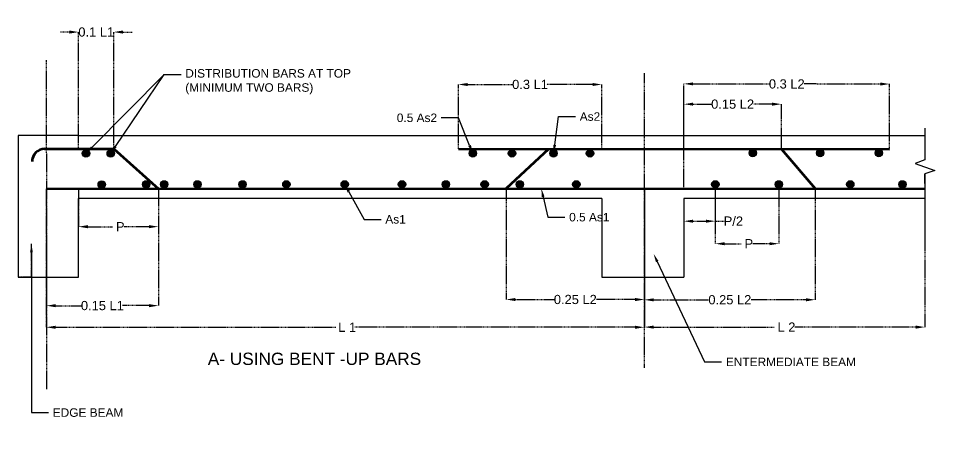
# Model space of a CAD drawing. Header units: millimetres. Extents: x 955 to 145987, y 2368 to 73967.
# Drawn here: x 3523 to 16451, y 68105 to 73967 of the extents above; entities that cross this region are included whole.
import ezdxf
from ezdxf import colors
from ezdxf.entities.mleader import LeaderData, LeaderLine
from ezdxf.math import Vec2, Vec3

# ---------------------------------------------------------------- set-up
doc = ezdxf.new("R2010")
doc.units = ezdxf.units.MM
doc.linetypes.add('HIDDENX2', pattern=[19.05, 12.7, -6.35])
doc.styles.get("Standard").update_dxf_attribs({"font": 'arial.ttf'})
doc.dimstyles.new('beam 2', dxfattribs={"dimtxt": 130, "dimasz": 130, "dimexe": 0.18, "dimexo": 0.0625, "dimgap": 0.09, "dimtad": 0, "dimtih": 1, "dimtoh": 1, "dimdec": 4, "dimzin": 0, "dimdsep": 46, "dimtxsty": 'Standard', "dimcen": 0.09, "dimadec": 0, "dimazin": 0, "dimtfac": 1, "dimtdec": 4, "dimtofl": 0, "dimtmove": 0, "dimatfit": 3, "dimfxl": 1, "dimtolj": 1, "dimtzin": 0, "dimarcsym": 0})

# ---------------------------------------------------------------- blocks, each defined once
blk = doc.blocks.new('*D44')
at = {"color": 0, "linetype": 'HIDDENX2', "lineweight": -2, "transparency": 16777216}
for p, q in [((3918, 71561), (3918, 69606)), ((12355, 71561), (12355, 69606)), ((4048, 69607), (8002, 69607)), ((12225, 69607), (8271, 69607))]:
    blk.add_line(p, q, dxfattribs=at)
at = {"color": 0, "linetype": 'HIDDENX2', "transparency": 16777216}
for points in [[(4048, 69628), (4048, 69585), (3918, 69607)], [(12225, 69628), (12225, 69585), (12355, 69607)]]:
    blk.add_solid(points, dxfattribs=at)
at = {"layer": 'DEFPOINTS', "color": 0, "linetype": 'HIDDENX2', "transparency": 16777216}
for p in [(3918, 71561), (12355, 71561), (12355, 69607)]:
    blk.add_point(p, dxfattribs=at)
at = {"color": 0, "linetype": 'HIDDENX2', "transparency": 16777216, "insert": (8137, 69607), "char_height": 130, "attachment_point": 5}
blk.add_mtext('\\A1; L 1 ', dxfattribs=at)
blk = doc.blocks.new('*D49')
at = {"color": 0, "linetype": 'HIDDENX2', "lineweight": -2, "transparency": 16777216}
for p, q in [((3918, 71561), (3919, 69911)), ((5499, 71561), (5499, 69912)), ((4049, 69911), (4426, 69911)), ((5369, 69912), (4992, 69912))]:
    blk.add_line(p, q, dxfattribs=at)
at = {"color": 0, "linetype": 'HIDDENX2', "transparency": 16777216}
for points in [[(4049, 69933), (4049, 69890), (3919, 69911)], [(5369, 69933), (5369, 69890), (5499, 69912)]]:
    blk.add_solid(points, dxfattribs=at)
at = {"layer": 'DEFPOINTS', "color": 0, "linetype": 'HIDDENX2', "transparency": 16777216}
for p in [(3918, 71561), (5499, 71561), (5499, 69912)]:
    blk.add_point(p, dxfattribs=at)
at = {"color": 0, "linetype": 'HIDDENX2', "transparency": 16777216, "insert": (4709, 69912), "char_height": 130, "attachment_point": 5}
blk.add_mtext('\\A1;0.15 L1', dxfattribs=at)
blk = doc.blocks.new('*D50')
at = {"color": 0, "linetype": 'HIDDENX2', "lineweight": -2, "transparency": 16777216}
for p, q in [((4373, 71561), (4374, 71026)), ((5499, 71561), (5499, 71026)), ((4504, 71026), (4854, 71026)), ((5369, 71026), (5018, 71026))]:
    blk.add_line(p, q, dxfattribs=at)
at = {"color": 0, "linetype": 'HIDDENX2', "transparency": 16777216}
for points in [[(4504, 71048), (4504, 71004), (4374, 71026)], [(5369, 71048), (5369, 71005), (5499, 71026)]]:
    blk.add_solid(points, dxfattribs=at)
at = {"layer": 'DEFPOINTS', "color": 0, "linetype": 'HIDDENX2', "transparency": 16777216}
for p in [(4373, 71561), (5499, 71561), (5499, 71026)]:
    blk.add_point(p, dxfattribs=at)
at = {"color": 0, "linetype": 'HIDDENX2', "transparency": 16777216, "insert": (4936, 71026), "char_height": 130, "attachment_point": 5}
blk.add_mtext('\\A1; P ', dxfattribs=at)
blk = doc.blocks.new('*D51')
at = {"color": 0, "linetype": 'HIDDENX2', "lineweight": -2, "transparency": 16777216}
for p, q in [((4243, 73773), (4113, 73773)), ((4373, 72123), (4373, 73773)), ((4870, 72123), (4870, 73773)), ((5000, 73773), (5130, 73773))]:
    blk.add_line(p, q, dxfattribs=at)
at = {"color": 0, "linetype": 'HIDDENX2', "transparency": 16777216}
for points in [[(4243, 73795), (4243, 73751), (4373, 73773)], [(5000, 73795), (5000, 73751), (4870, 73773)]]:
    blk.add_solid(points, dxfattribs=at)
at = {"layer": 'DEFPOINTS', "color": 0, "linetype": 'HIDDENX2', "transparency": 16777216}
for p in [(4870, 73773), (4373, 72123), (4870, 72123)]:
    blk.add_point(p, dxfattribs=at)
at = {"color": 0, "linetype": 'HIDDENX2', "transparency": 16777216, "insert": (4622, 73773), "char_height": 130, "attachment_point": 5}
blk.add_mtext('\\A1;0.1 L1', dxfattribs=at)
blk = doc.blocks.new('*D52')
at = {"color": 0, "linetype": 'HIDDENX2', "lineweight": -2, "transparency": 16777216}
for p, q in [((9731, 72123), (9731, 73033)), ((9861, 73033), (10510, 73033)), ((11624, 73033), (10975, 73033)), ((11754, 72123), (11754, 73033))]:
    blk.add_line(p, q, dxfattribs=at)
at = {"color": 0, "linetype": 'HIDDENX2', "transparency": 16777216}
for points in [[(9861, 73054), (9861, 73011), (9731, 73033)], [(11624, 73054), (11624, 73011), (11754, 73033)]]:
    blk.add_solid(points, dxfattribs=at)
at = {"layer": 'DEFPOINTS', "color": 0, "linetype": 'HIDDENX2', "transparency": 16777216}
for p in [(11754, 73033), (9731, 72123), (11754, 72123)]:
    blk.add_point(p, dxfattribs=at)
at = {"color": 0, "linetype": 'HIDDENX2', "transparency": 16777216, "insert": (10742, 73033), "char_height": 130, "attachment_point": 5}
blk.add_mtext('\\A1;0.3 L1', dxfattribs=at)
blk = doc.blocks.new('*D45')
at = {"color": 0, "linetype": 'HIDDENX2', "lineweight": -2, "transparency": 16777216}
for p, q in [((12912, 71564), (12912, 72756)), ((13042, 72755), (13305, 72755)), ((14158, 72755), (13894, 72755)), ((14288, 72119), (14288, 72756))]:
    blk.add_line(p, q, dxfattribs=at)
at = {"color": 0, "linetype": 'HIDDENX2', "transparency": 16777216}
for points in [[(13042, 72777), (13042, 72734), (12912, 72755)], [(14158, 72777), (14158, 72734), (14288, 72755)]]:
    blk.add_solid(points, dxfattribs=at)
at = {"layer": 'DEFPOINTS', "color": 0, "linetype": 'HIDDENX2', "transparency": 16777216}
for p in [(12912, 72755), (14288, 72119), (12912, 71564)]:
    blk.add_point(p, dxfattribs=at)
at = {"color": 0, "linetype": 'HIDDENX2', "transparency": 16777216, "insert": (13600, 72755), "char_height": 130, "attachment_point": 5}
blk.add_mtext('\\A1;0.15 L2', dxfattribs=at)
blk = doc.blocks.new('*D46')
at = {"color": 0, "linetype": 'HIDDENX2', "lineweight": -2, "transparency": 16777216}
for p, q in [((12355, 71564), (12355, 69609)), ((16312, 71564), (16312, 69609)), ((12485, 69609), (14187, 69609)), ((16182, 69609), (14480, 69609))]:
    blk.add_line(p, q, dxfattribs=at)
at = {"color": 0, "linetype": 'HIDDENX2', "transparency": 16777216}
for points in [[(12485, 69631), (12485, 69587), (12355, 69609)], [(16182, 69631), (16182, 69587), (16312, 69609)]]:
    blk.add_solid(points, dxfattribs=at)
at = {"layer": 'DEFPOINTS', "color": 0, "linetype": 'HIDDENX2', "transparency": 16777216}
for p in [(12355, 71564), (16312, 71564), (16312, 69609)]:
    blk.add_point(p, dxfattribs=at)
at = {"color": 0, "linetype": 'HIDDENX2', "transparency": 16777216, "insert": (14334, 69609), "char_height": 130, "attachment_point": 5}
blk.add_mtext('\\A1; L 2 ', dxfattribs=at)
blk = doc.blocks.new('*D47')
at = {"color": 0, "linetype": 'HIDDENX2', "lineweight": -2, "transparency": 16777216}
for p, q in [((13356, 71623), (13356, 70786)), ((14252, 71623), (14252, 70786)), ((13486, 70786), (13722, 70786)), ((14122, 70786), (13886, 70786))]:
    blk.add_line(p, q, dxfattribs=at)
at = {"color": 0, "linetype": 'HIDDENX2', "transparency": 16777216}
for points in [[(13486, 70807), (13486, 70764), (13356, 70786)], [(14122, 70807), (14122, 70764), (14252, 70786)]]:
    blk.add_solid(points, dxfattribs=at)
at = {"layer": 'DEFPOINTS', "color": 0, "linetype": 'HIDDENX2', "transparency": 16777216}
for p in [(13356, 71623), (14252, 71623), (14252, 70786)]:
    blk.add_point(p, dxfattribs=at)
at = {"color": 0, "linetype": 'HIDDENX2', "transparency": 16777216, "insert": (13804, 70786), "char_height": 130, "attachment_point": 5}
blk.add_mtext('\\A1; P ', dxfattribs=at)
blk = doc.blocks.new('*D48')
at = {"color": 0, "linetype": 'HIDDENX2', "lineweight": -2, "transparency": 16777216}
for p, q in [((12912, 72121), (12913, 73042)), ((13043, 73042), (14120, 73041)), ((15684, 73039), (14608, 73040)), ((15814, 72118), (15814, 73040))]:
    blk.add_line(p, q, dxfattribs=at)
at = {"color": 0, "linetype": 'HIDDENX2', "transparency": 16777216}
for points in [[(13043, 73063), (13043, 73020), (12913, 73042)], [(15684, 73061), (15684, 73018), (15814, 73039)]]:
    blk.add_solid(points, dxfattribs=at)
at = {"layer": 'DEFPOINTS', "color": 0, "linetype": 'HIDDENX2', "transparency": 16777216}
for p in [(15814, 73039), (12912, 72120), (15814, 72118)]:
    blk.add_point(p, dxfattribs=at)
at = {"color": 0, "linetype": 'HIDDENX2', "transparency": 16777216, "insert": (14364, 73040), "char_height": 130, "attachment_point": 5}
blk.add_mtext('\\A1;0.3 L2', dxfattribs=at)
blk = doc.blocks.new('*D53')
at = {"color": 0, "linetype": 'HIDDENX2', "lineweight": -2, "transparency": 16777216}
for p, q in [((10406, 71565), (10406, 69998)), ((12355, 71564), (12355, 69998)), ((10536, 69998), (11086, 69998)), ((12225, 69998), (11675, 69998))]:
    blk.add_line(p, q, dxfattribs=at)
at = {"color": 0, "linetype": 'HIDDENX2', "transparency": 16777216}
for points in [[(10536, 70020), (10536, 69976), (10406, 69998)], [(12225, 70020), (12225, 69976), (12355, 69998)]]:
    blk.add_solid(points, dxfattribs=at)
at = {"layer": 'DEFPOINTS', "color": 0, "linetype": 'HIDDENX2', "transparency": 16777216}
for p in [(10406, 71565), (12355, 71564), (12355, 69998)]:
    blk.add_point(p, dxfattribs=at)
at = {"color": 0, "linetype": 'HIDDENX2', "transparency": 16777216, "insert": (11381, 69998), "char_height": 130, "attachment_point": 5}
blk.add_mtext('\\A1;0.25 L2', dxfattribs=at)
blk = doc.blocks.new('*D54')
at = {"color": 0, "linetype": 'HIDDENX2', "lineweight": -2, "transparency": 16777216}
for p, q in [((12355, 71564), (12355, 69994)), ((14766, 71565), (14766, 69994)), ((12485, 69994), (13266, 69994)), ((14636, 69995), (13855, 69994))]:
    blk.add_line(p, q, dxfattribs=at)
at = {"color": 0, "linetype": 'HIDDENX2', "transparency": 16777216}
for points in [[(12485, 70015), (12485, 69972), (12355, 69994)], [(14636, 70016), (14636, 69973), (14766, 69995)]]:
    blk.add_solid(points, dxfattribs=at)
at = {"layer": 'DEFPOINTS', "color": 0, "linetype": 'HIDDENX2', "transparency": 16777216}
for p in [(12355, 71564), (14766, 71565), (12355, 69994)]:
    blk.add_point(p, dxfattribs=at)
at = {"color": 0, "linetype": 'HIDDENX2', "transparency": 16777216, "insert": (13561, 69994), "char_height": 130, "attachment_point": 5}
blk.add_mtext('\\A1;0.25 L2', dxfattribs=at)
blk = doc.blocks.new('*D55')
at = {"color": 0, "linetype": 'HIDDENX2', "lineweight": -2, "transparency": 16777216}
for p, q in [((12912, 71425), (12912, 71103)), ((13356, 71425), (13356, 71103)), ((13042, 71104), (13226, 71104)), ((13356, 71104), (13486, 71104))]:
    blk.add_line(p, q, dxfattribs=at)
at = {"color": 0, "linetype": 'HIDDENX2', "transparency": 16777216}
for points in [[(13042, 71125), (13042, 71082), (12912, 71104)], [(13226, 71125), (13226, 71082), (13356, 71104)]]:
    blk.add_solid(points, dxfattribs=at)
at = {"layer": 'DEFPOINTS', "color": 0, "linetype": 'HIDDENX2', "transparency": 16777216}
for p in [(12912, 71426), (13356, 71426), (13356, 71104)]:
    blk.add_point(p, dxfattribs=at)
at = {"color": 0, "linetype": 'HIDDENX2', "transparency": 16777216, "insert": (13611, 71104), "char_height": 130, "attachment_point": 5}
blk.add_mtext('\\A1;P/2', dxfattribs=at)

msp = doc.modelspace()

# ---------------------------------------------------------------- hatches: boundary and pattern name
h = msp.add_hatch(color=256)
h.dxf.hatch_style = 1
h.paths.add_polyline_path([(4529.96924, 72060.05211, 1), (4425.87411, 72060.05211, 1)])
h = msp.add_hatch(color=256)
h.dxf.hatch_style = 1
h.paths.add_polyline_path([(4878.47934, 72060.05211, 1), (4774.38421, 72060.05211, 1)])
h = msp.add_hatch(color=256)
h.dxf.hatch_style = 1
h.paths.add_polyline_path([(9987.23361, 72060.59193, 1), (9883.13848, 72060.59193, 1)])
h = msp.add_hatch(color=256)
h.dxf.hatch_style = 1
h.paths.add_polyline_path([(10539.56534, 72060.59193, 1), (10435.47021, 72060.59193, 1)])
h = msp.add_hatch(color=256)
h.dxf.hatch_style = 1
h.paths.add_polyline_path([(11125.94488, 72060.59193, 1), (11021.84974, 72060.59193, 1)])
h = msp.add_hatch(color=256)
h.dxf.hatch_style = 1
h.paths.add_polyline_path([(11640.44583, 72060.59193, 1), (11536.3507, 72060.59193, 1)])
h = msp.add_hatch(color=256)
h.dxf.hatch_style = 1
h.paths.add_polyline_path([(13935.98934, 72065.72511, 1), (13831.89421, 72065.72511, 1)])
h = msp.add_hatch(color=256)
h.dxf.hatch_style = 1
h.paths.add_polyline_path([(14887.6781, 72065.72511, 1), (14783.58297, 72065.72511, 1)])
h = msp.add_hatch(color=256)
h.dxf.hatch_style = 1
h.paths.add_polyline_path([(15714.4578, 72065.72511, 1), (15610.36267, 72065.72511, 1)])
h = msp.add_hatch(color=256)
h.dxf.hatch_style = 1
h.paths.add_polyline_path([(4751.95043, 71622.35182, 1), (4647.8553, 71622.35182, 1)])
h = msp.add_hatch(color=256)
h.dxf.hatch_style = 1
h.paths.add_polyline_path([(5378.62818, 71623.36328, 1), (5274.53305, 71623.36328, 1)])
h = msp.add_hatch(color=256)
h.dxf.hatch_style = 1
h.paths.add_polyline_path([(5632.92842, 71623.36328, 1), (5528.83329, 71623.36328, 1)])
h = msp.add_hatch(color=256)
h.dxf.hatch_style = 1
h.paths.add_polyline_path([(6102.13021, 71623.36328, 1), (5998.03508, 71623.36328, 1)])
h = msp.add_hatch(color=256)
h.dxf.hatch_style = 1
h.paths.add_polyline_path([(6739.04608, 71623.45913, 1), (6634.95095, 71623.45913, 1)])
h = msp.add_hatch(color=256)
h.dxf.hatch_style = 1
h.paths.add_polyline_path([(7357.05387, 71623.45913, 1), (7252.95874, 71623.45913, 1)])
h = msp.add_hatch(color=256)
h.dxf.hatch_style = 1
h.paths.add_polyline_path([(8179.86704, 71623.45913, 1), (8075.77191, 71623.45913, 1)])
h = msp.add_hatch(color=256)
h.dxf.hatch_style = 1
h.paths.add_polyline_path([(8988.30768, 71623.45913, 1), (8884.21255, 71623.45913, 1)])
h = msp.add_hatch(color=256)
h.dxf.hatch_style = 1
h.paths.add_polyline_path([(9607.71496, 71623.45913, 1), (9503.61983, 71623.45913, 1)])
h = msp.add_hatch(color=256)
h.dxf.hatch_style = 1
h.paths.add_polyline_path([(10154.27352, 71623.45913, 1), (10050.17839, 71623.45913, 1)])
h = msp.add_hatch(color=256)
h.dxf.hatch_style = 1
h.paths.add_polyline_path([(10650.00179, 71623.45913, 1), (10545.90666, 71623.45913, 1)])
h = msp.add_hatch(color=256)
h.dxf.hatch_style = 1
h.paths.add_polyline_path([(11447.56294, 71623.45913, 1), (11343.4678, 71623.45913, 1)])
h = msp.add_hatch(color=256)
h.dxf.hatch_style = 1
h.paths.add_polyline_path([(13408.25489, 71623.45913, 1), (13304.15976, 71623.45913, 1)])
h = msp.add_hatch(color=256)
h.dxf.hatch_style = 1
h.paths.add_polyline_path([(14303.76324, 71623.45913, 1), (14199.66811, 71623.45913, 1)])
h = msp.add_hatch(color=256)
h.dxf.hatch_style = 1
h.paths.add_polyline_path([(15312.38852, 71623.45913, 1), (15208.29339, 71623.45913, 1)])
h = msp.add_hatch(color=256)
h.dxf.hatch_style = 1
h.paths.add_polyline_path([(16047.64816, 71623.45913, 1), (15943.55303, 71623.45913, 1)])

# ---------------------------------------------------------------- linework, layer by layer
at = {"linetype": 'HIDDENX2'}
for p, q in [((3918.12004, 73374.15735), (3919.21593, 68733.35485)), ((12354.94027, 69035.95336), (12354.94027, 73194.08156)), ((3708.41456, 70314.70639), (3708.41456, 70784.43376)), ((3708.41456, 70314.70639), (3523.33284, 70314.70639)), ((3523.33284, 70314.70639), (3708.41456, 70314.70639))]:
    msp.add_line(p, q, dxfattribs=at)
for p, q in [((4373.33284, 72314.70639), (3523.33284, 72314.70639)), ((3523.33284, 72314.70639), (3523.33284, 70314.70639)), ((4373.33284, 72314.70639), (16313.20298, 72314.70639)), ((16312.60755, 71634.80454), (16313.20298, 71770.116)), ((4373.33284, 70314.70639), (4373.33284, 71425.52562)), ((11754.50107, 71425.52562), (4373.33284, 71425.52562)), ((11754.50107, 71425.52562), (11755.14346, 70314.70639)), ((16313.20298, 71425.52562), (12912.49379, 71425.52562)), ((12912.49379, 71425.52562), (12913.13618, 70314.70639)), ((16313.20298, 71425.52562), (16313.52289, 70872.32268)), ((3523.33284, 70314.70639), (4373.33284, 70314.70639)), ((11755.14346, 70314.70639), (12913.13618, 70314.70639))]:
    msp.add_line(p, q)
at = {"color": 240, "linetype": 'Continuous', "lineweight": 100, "true_color": 0xed1f24}
for p, q in [((3894.27456, 72122.96341), (4870.33058, 72122.96341)), ((4870.33058, 72122.96341), (5499.48294, 71560.83708)), ((9730.74269, 72122.96341), (15813.63904, 72118.16662)), ((11000.35061, 72121.96223), (10406.32585, 71565.09442)), ((14287.65343, 72119.36996), (14765.76683, 71564.56292)), ((3918.13316, 71560.83708), (16313.20298, 71565.09442))]:
    msp.add_line(p, q, dxfattribs=at)
at = {"linetype": 'Continuous'}
msp.add_lwpolyline([(16313.20298, 72414.70639), (16313.20298, 71970.116), (16175.82911, 71920.116), (16450.57685, 71820.116), (16313.20298, 71770.116), (16313.20298, 71325.52562)], dxfattribs=at)
at = {"lineweight": -2}
for centre in [(4477.92168, 72060.05211), (4826.43177, 72060.05211), (9935.18605, 72060.59193), (10487.51778, 72060.59193), (11073.89731, 72060.59193), (11588.39827, 72060.59193), (13883.94177, 72065.72511), (14835.63054, 72065.72511), (15662.41023, 72065.72511), (4699.90286, 71622.35182), (5326.58061, 71623.36328), (5580.88085, 71623.36328), (6050.08265, 71623.36328), (6686.99851, 71623.45913), (7305.0063, 71623.45913), (8127.81948, 71623.45913), (8936.26012, 71623.45913), (9555.66739, 71623.45913), (10102.22596, 71623.45913), (10597.95422, 71623.45913), (11395.51537, 71623.45913), (13356.20733, 71623.45913), (14251.71568, 71623.45913), (15260.34095, 71623.45913), (15995.60059, 71623.45913)]:
    msp.add_circle(centre, 52.04757, dxfattribs=at)
at = {"color": 240, "lineweight": 100, "true_color": 0xed1f24}
msp.add_arc((3894.27456, 71946.02945), 176.93396, 90, 180.051038247, dxfattribs=at)

# ---------------------------------------------------------------- texts
at = {"linetype": 'HIDDENX2', "insert": (6196.34365, 69248.23204), "char_height": 173.8981032, "attachment_point": 1}
msp.add_mtext_dynamic_manual_height_columns('A- USING BENT -UP BARS', width=3426.9330073, gutter_width=869.49052, heights=[174.92184], dxfattribs=at)

# ---------------------------------------------------------------- dimensions: what is measured, and where the dimension line sits
at = {"linetype": 'HIDDENX2'}
for base, p1, p2, text, picture, middle in [((4870.33058, 73772.91042), (4373.33284, 72122.96341), (4870.33058, 72122.96341), '0.1 L1', '*D51', (4621.83171, 73772.91042)), ((11754.09774, 73032.5164), (9730.74269, 72122.96341), (11754.09774, 72122.96341), '0.3 L1', '*D52', (10742.42022, 73032.5164)), ((12912.09254, 72755.46808), (14287.65343, 72119.36996), (12912.09254, 71563.92624), '0.15 L2', '*D45', (13599.87299, 72755.46808)), ((14251.71568, 70785.8187), (13356.20733, 71623.45913), (14251.71568, 71623.45913), ' P ', '*D47', (13803.9615, 70785.8187)), ((12354.94027, 69606.67687), (3918.13316, 71560.83708), (12354.94027, 71560.83708), ' L 1 ', '*D44', (8136.53671, 69606.67687)), ((12354.94027, 69998.00185), (10406.32585, 71565.09442), (12354.94027, 71563.73487), '0.25 L2', '*D53', (11380.63306, 69998.00185)), ((16312.29481, 69608.96026), (12354.94027, 71563.73487), (16312.29481, 71563.73487), ' L 2 ', '*D46', (14333.61754, 69608.96026)), ((13356.20733, 71103.66297), (12912.49379, 71425.52562), (13356.20733, 71425.52562), 'P/2', '*D55', (13610.79938, 71103.66297))]:
    dim = msp.add_linear_dim(base=base, p1=p1, p2=p2, text=text, dimstyle='beam 2', dxfattribs=at)
    dim.commit()
    dim.dimension.update_dxf_attribs({"geometry": picture, "text_midpoint": middle})
for p1, p2, distance, text, picture, middle in [((12912.09254, 72120.45469), (15813.63904, 72118.16662), 921.16488, '0.3 L2', '*D48', (14363.59219, 73040.47525)), ((3918.13316, 71560.83708), (5498.87527, 71561.38002), -1649.53815, '0.15 L1', '*D49', (4709.07078, 69911.57049)), ((4373.33284, 71560.99343), (5498.87527, 71561.38002), -535.06897, ' P ', '*D50', (4936.28783, 71026.11778)), ((14765.76683, 71564.56292), (12354.94027, 71563.73487), 1569.96339, '0.25 L2', '*D54', (13560.89278, 69994.18559))]:
    dim = msp.add_aligned_dim(p1=p1, p2=p2, distance=distance, text=text, dimstyle='beam 2', dxfattribs=at)
    dim.commit()
    dim.dimension.update_dxf_attribs({"geometry": picture, "text_midpoint": middle})

# ---------------------------------------------------------------- leaders
ml = msp.add_multileader_mtext('Standard', dxfattribs=at)
ml.set_content('DISTRIBUTION BARS AT TOP\\P(MINIMUM TWO BARS)', color=256)
ml.set_leader_properties()
ml.build(insert=Vec2(0, 0))
ml.multileader.update_dxf_attribs({"arrow_head_size": 120, "scale": 30})
ctx = ml.context
ctx.base_point, ctx.scale, ctx.char_height, ctx.arrow_head_size, ctx.landing_gap_size, ctx.plane_origin = Vec3(5818.60073, 73172.67894), 30, 120, 120, 60, Vec3(4477.92168, 72060.05211)
notes = []
notes.append((ctx, [(0, (1, 1, 0), (5578.60073, 73172.67894), (1, 0), 240, [(0, [(4477.92168, 72060.05211)], 0, [])])]))
ctx.mtext.insert, ctx.mtext.flow_direction = Vec3(5878.60073, 73250.31878), 5
ml = msp.add_multileader_mtext('Standard', dxfattribs=at)
ml.set_content('', color=256)
ml.set_leader_properties()
ml.build(insert=Vec2(0, 0))
ml.multileader.update_dxf_attribs({"arrow_head_size": 120, "scale": 30})
ctx = ml.context
ctx.base_point, ctx.scale, ctx.char_height, ctx.arrow_head_size, ctx.landing_gap_size, ctx.plane_origin = Vec3(5818.60073, 73172.67894), 30, 120, 120, 60, Vec3(4826.43177, 72060.05211)
notes.append((ctx, [(0, (1, 1, 0), (5578.60073, 73172.67894), (1, 0), 240, [(0, [(4826.43177, 72060.05211)], 0, [])])]))
ctx.mtext.insert, ctx.mtext.flow_direction = Vec3(5878.60073, 73232.67894), 5
ml = msp.add_multileader_mtext('Standard', dxfattribs=at)
ml.set_content('0.5 As2', color=256)
ml.set_leader_properties()
ml.build(insert=Vec2(0, 0))
ml.multileader.update_dxf_attribs({"arrow_head_size": 120, "scale": 30})
ctx = ml.context
ctx.base_point, ctx.scale, ctx.char_height, ctx.arrow_head_size, ctx.landing_gap_size, ctx.plane_origin = Vec3(8818.05511, 72561.84604), 30, 120, 120, 60, Vec3(9935.18605, 72060.59193)
ctx.text_align_type = 2
notes.append((ctx, [(0, (1, 1, 0), (9730.74269, 72561.84604), (-1, 0), 240, [(0, [(9935.18605, 72060.59193)], 0, [])])]))
ctx.mtext.insert, ctx.mtext.alignment, ctx.mtext.flow_direction = Vec3(9430.74269, 72622.86923), 3, 5
ml = msp.add_multileader_mtext('Standard', dxfattribs=at)
ml.set_content('As2', color=256)
ml.set_leader_properties()
ml.build(insert=Vec2(0, 0))
ml.multileader.update_dxf_attribs({"arrow_head_size": 120, "scale": 30})
ctx = ml.context
ctx.base_point, ctx.scale, ctx.char_height, ctx.arrow_head_size, ctx.landing_gap_size, ctx.plane_origin = Vec3(11383.48517, 72579.36774), 30, 120, 120, 60, Vec3(11073.89731, 72060.59193)
notes.append((ctx, [(0, (1, 1, 0), (11143.48517, 72579.36774), (1, 0), 240, [(0, [(11073.89731, 72060.59193)], 0, [])])]))
ctx.mtext.insert, ctx.mtext.flow_direction = Vec3(11443.48517, 72640.35), 5
ml = msp.add_multileader_mtext('Standard', dxfattribs=at)
ml.set_content('As1', color=256)
ml.set_leader_properties()
ml.build(insert=Vec2(0, 0))
ml.multileader.update_dxf_attribs({"arrow_head_size": 120, "scale": 30})
ctx = ml.context
ctx.base_point, ctx.scale, ctx.char_height, ctx.arrow_head_size, ctx.landing_gap_size, ctx.plane_origin = Vec3(8640.4033, 71129.0664), 30, 120, 120, 60, Vec3(8127.81948, 71623.45913)
notes.append((ctx, [(0, (1, 1, 0), (8400.4033, 71129.0664), (1, 0), 240, [(0, [(8127.81948, 71623.45913)], 0, [])])]))
ctx.mtext.insert, ctx.mtext.flow_direction = Vec3(8700.4033, 71190.04866), 5
ml = msp.add_multileader_mtext('Standard', dxfattribs=at)
ml.set_content('0.5 As1', color=256)
ml.set_leader_properties()
ml.build(insert=Vec2(0, 0))
ml.multileader.update_dxf_attribs({"arrow_head_size": 120, "scale": 30})
ctx = ml.context
ctx.base_point, ctx.scale, ctx.char_height, ctx.arrow_head_size, ctx.landing_gap_size, ctx.plane_origin = Vec3(11234.08142, 71159.7149), 30, 120, 120, 60, Vec3(10901.0328, 71565.09442)
notes.append((ctx, [(0, (1, 1, 0), (10994.08142, 71159.7149), (1, 0), 240, [(0, [(10901.0328, 71565.09442)], 0, [])])]))
ctx.mtext.insert, ctx.mtext.flow_direction = Vec3(11294.08142, 71220.73809), 5
ml = msp.add_multileader_mtext('Standard', dxfattribs=at)
ml.set_content('EDGE BEAM', color=256)
ml.set_leader_properties()
ml.build(insert=Vec2(0, 0))
ml.multileader.update_dxf_attribs({"arrow_head_size": 120, "scale": 30})
ctx = ml.context
ctx.base_point, ctx.scale, ctx.char_height, ctx.arrow_head_size, ctx.landing_gap_size, ctx.plane_origin = Vec3(3948.41456, 68401.72006), 30, 120, 120, 60, Vec3(3708.41456, 70784.43376)
notes.append((ctx, [(0, (1, 1, 0), (3708.41456, 68401.72006), (1, 0), 240, [(0, [(3708.41456, 70784.43376)], 0, [])])]))
ctx.mtext.insert, ctx.mtext.flow_direction = Vec3(4008.41456, 68462.74325), 5
ml = msp.add_multileader_mtext('Standard', dxfattribs=at)
ml.set_content('ENTERMEDIATE BEAM', color=256)
ml.set_leader_properties()
ml.build(insert=Vec2(0, 0))
ml.multileader.update_dxf_attribs({"arrow_head_size": 120, "scale": 30})
ctx = ml.context
ctx.base_point, ctx.scale, ctx.char_height, ctx.arrow_head_size, ctx.landing_gap_size, ctx.plane_origin = Vec3(13445.44165, 69117.75251), 30, 120, 120, 60, Vec3(12485.47205, 70642.25545)
notes.append((ctx, [(0, (1, 1, 0), (13205.44165, 69117.75251), (1, 0), 240, [(0, [(12485.47205, 70642.25545)], 0, [])])]))
ctx.mtext.insert, ctx.mtext.flow_direction = Vec3(13505.44165, 69177.79344), 5
for ctx, leaders in notes:
    for number, flags, end, landing, length, lines in leaders:
        leader = LeaderData()
        leader.index, (leader.has_last_leader_line, leader.has_dogleg_vector, leader.attachment_direction) = number, flags
        leader.last_leader_point, leader.dogleg_vector, leader.dogleg_length = Vec3(end), Vec3(landing), length
        for number, points, colour, breaks in lines:
            line = LeaderLine()
            line.index, line.vertices, line.color, line.breaks = number, Vec3.list(points), colors.encode_raw_color(colour), breaks
            leader.lines.append(line)
        ctx.leaders.append(leader)

doc.saveas('drawing.dxf')
